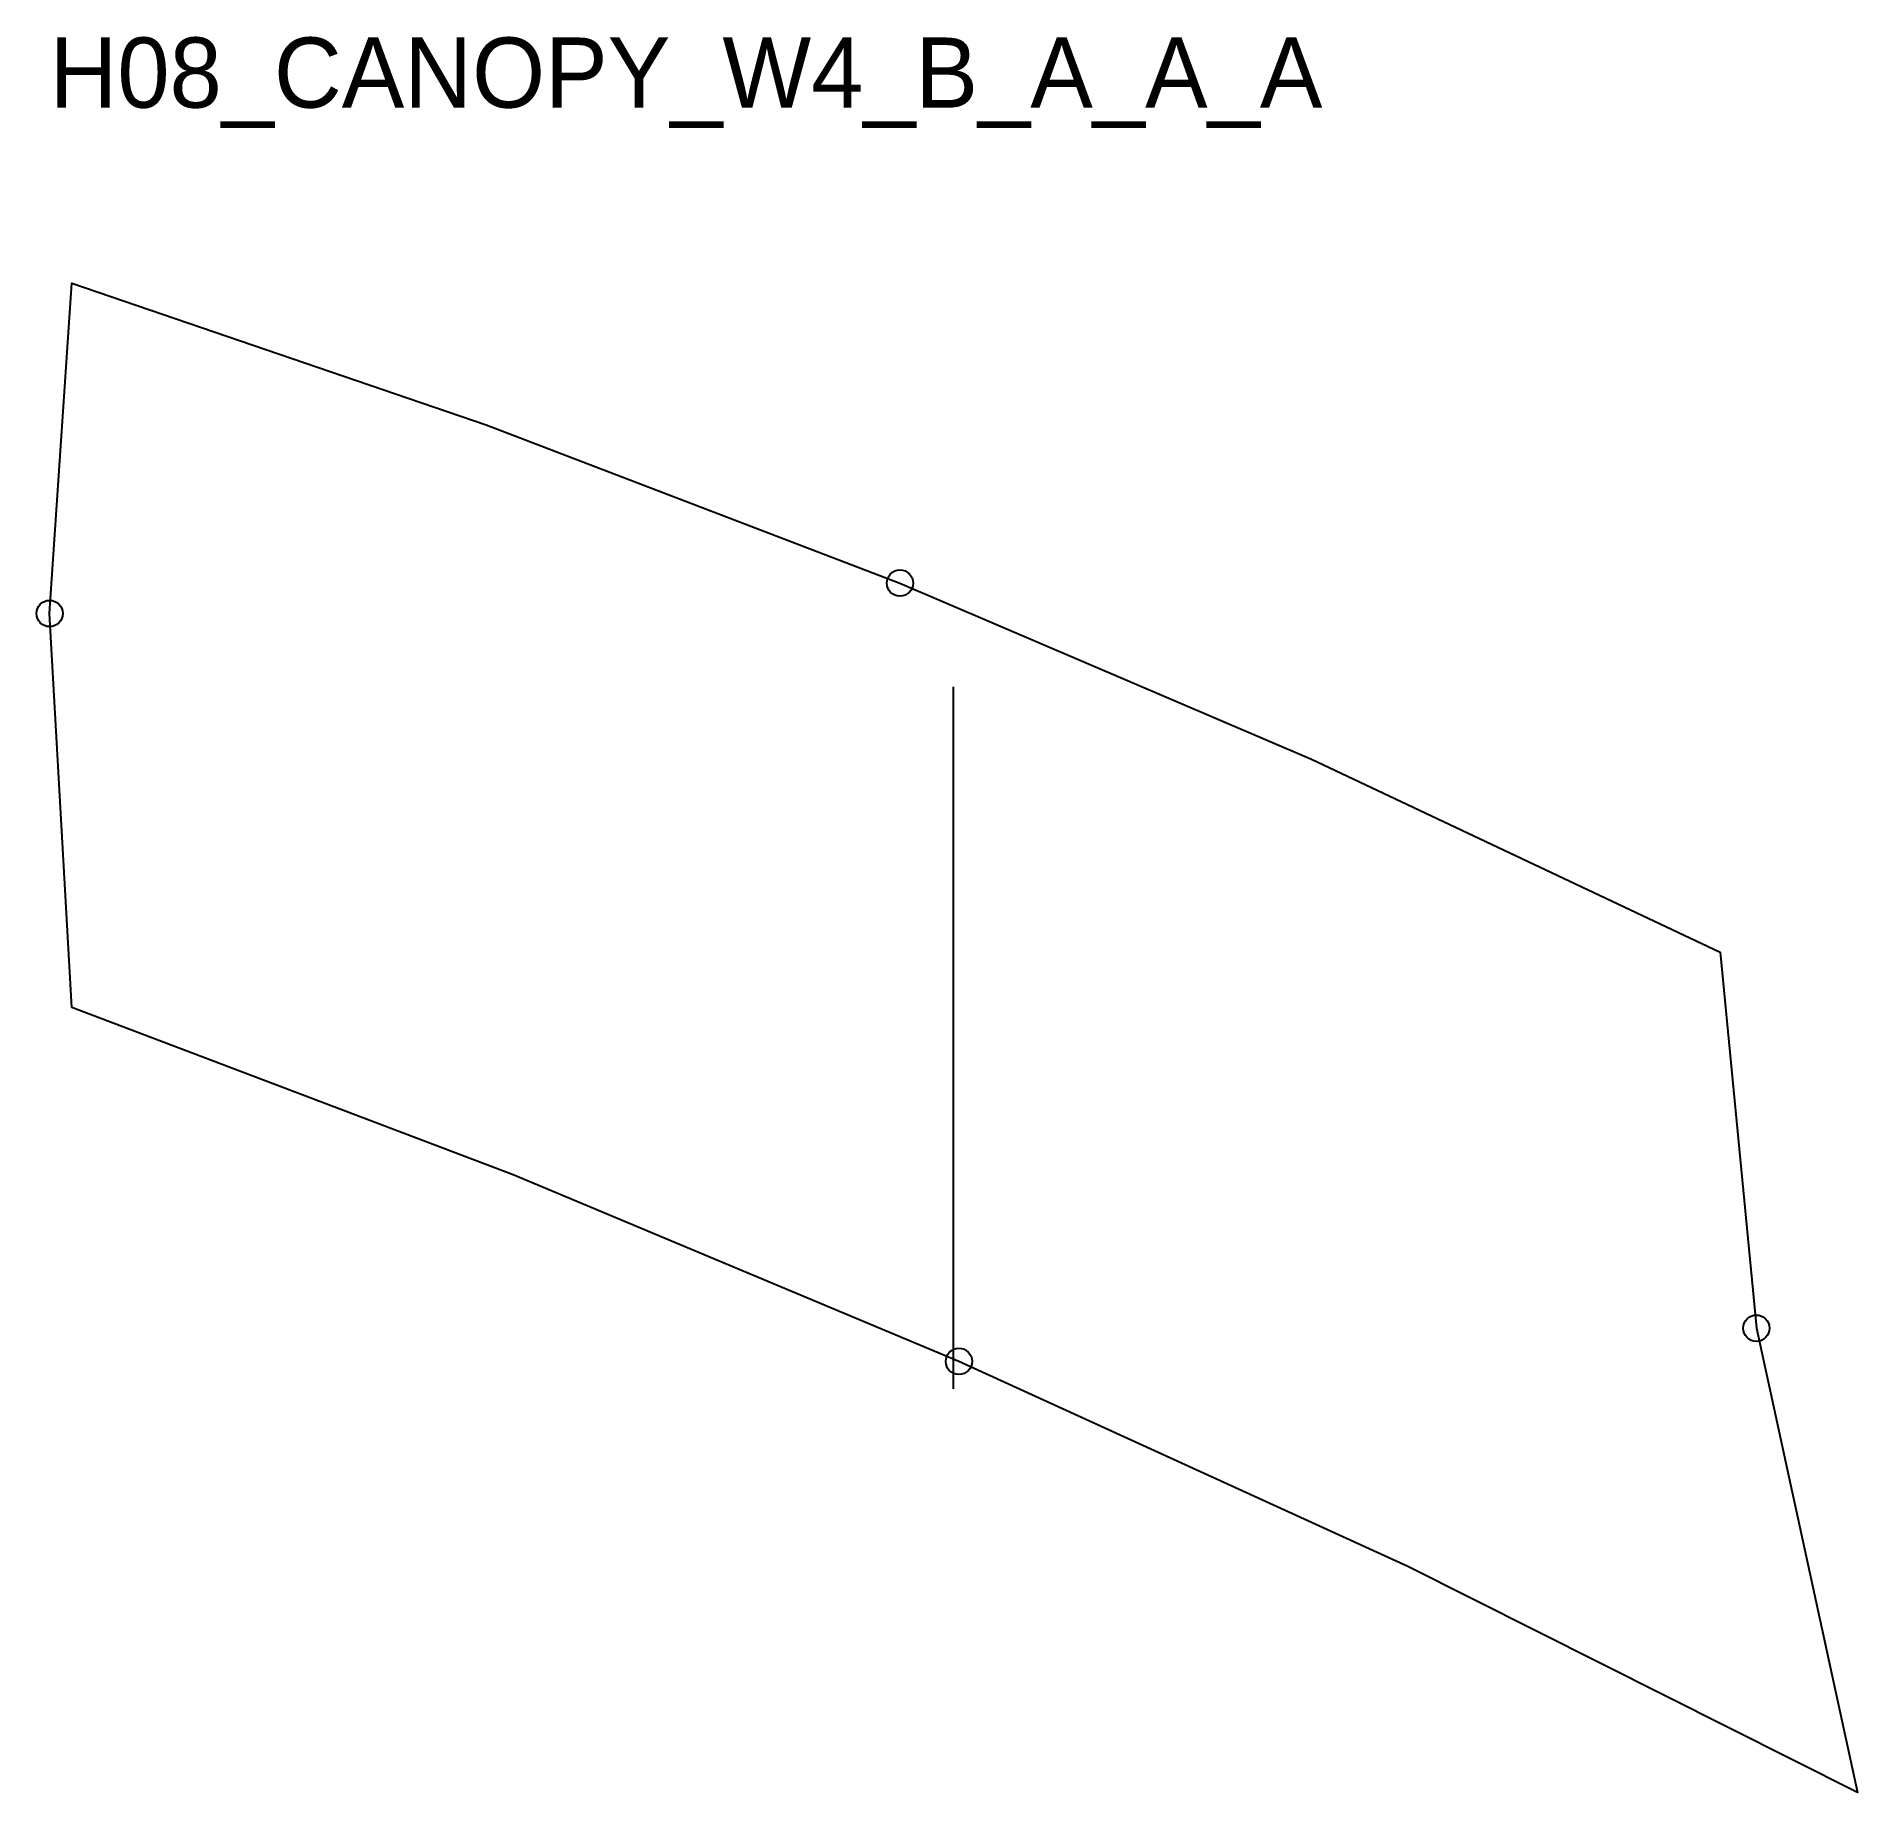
# Model space of a CAD drawing. Header units: millimetres. Extents: x -4 to 204, y -89 to 111.
import ezdxf

# ---------------------------------------------------------------- set-up
doc = ezdxf.new("R2010")
doc.units = ezdxf.units.MM
for name, color, linetype in [('CUT', 1, 'Continuous'), ('GRAIN', 3, 'Continuous'), ('ID', 7, 'Continuous'), ('NOTCH', 2, 'Continuous'), ('SEAM', 5, 'Continuous')]:
    doc.layers.add(name, color=color, linetype=linetype)

msp = doc.modelspace()

# ---------------------------------------------------------------- linework, layer by layer
at = {"layer": 'CUT'}
msp.add_lwpolyline([(0, 0), (-2.54, 44.93), (0, 82.59), (47.23, 66.44), (94.39, 48.4), (141.31, 28.34), (187.9, 6.34), (192.01, -36.54), (203.55, -89.47), (152.3, -63.71), (101.11, -40.32), (50.3, -19.04), (0, 0)], close=True, dxfattribs=at)
at = {"layer": 'GRAIN'}
msp.add_line((100.5, -43.44), (100.5, 36.56), dxfattribs=at)
at = {"layer": 'NOTCH'}
for centre in [(94.39, 48.4), (-2.54, 44.93), (192.01, -36.54), (101.11, -40.32)]:
    msp.add_circle(centre, 1.5, dxfattribs=at)
at = {"layer": 'SEAM'}
msp.add_lwpolyline([(0, 0), (-2.54, 44.93), (0, 82.59), (47.23, 66.44), (94.39, 48.4), (141.31, 28.34), (187.9, 6.34), (192.01, -36.54), (203.55, -89.47), (152.3, -63.71), (101.11, -40.32), (50.3, -19.04)], close=True, dxfattribs=at)

# ---------------------------------------------------------------- texts
at = {"layer": 'ID'}
msp.add_text('H08_CANOPY_W4_B_A_A_A', height=8, dxfattribs=at).set_placement((-2.54, 102.59))

doc.saveas('drawing.dxf')
